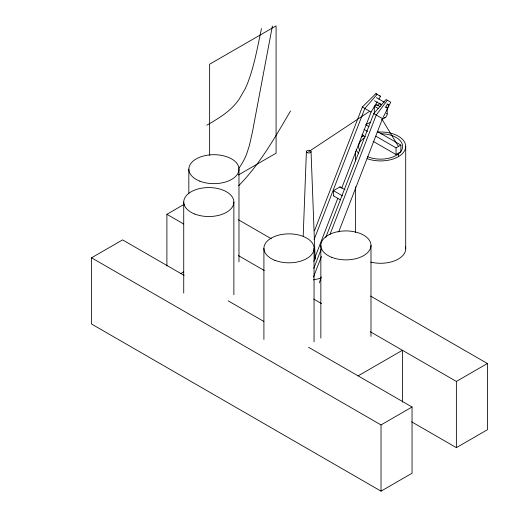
<?xml version="1.0" encoding="UTF-8"?>
<svg xmlns="http://www.w3.org/2000/svg" width="517" height="517" viewBox="0 0 517 517"><rect width="100%" height="100%" fill="white"/><g stroke="black" fill="none" stroke-linecap="round" stroke-linejoin="round"><path stroke-width="0.78" d="M340.406 199.846L333.491 195.853L333.491 190.657L340.063 186.85L344.91 189.649M340.063 187.503L340.063 186.85M303.188 236.243L306.394 151.636M272.388 26.024L252.374 132.307L249.356 145.658L246.641 154.04A38.613 22.296 -60 0 1 238.809 168.374M261.466 28.532C257.537 47.002 254.338 65.814 247.488 83.489A56.78 32.784 -60 0 1 244.929 89.228L239.313 98.941A36.92 21.313 -60 0 1 235.073 104.395C227.299 113.294 216.959 119.343 206.839 125.198M319.357 282.831L321.283 276.899M314.452 230.847L362.339 107.019L375.885 93.642L380.538 96.33L378.896 99.064M314.084 239.649L364.821 108.447L377.126 94.359L375.885 93.642M314.653 258.242L337.775 198.347M341.634 188.362L371.09 112.06L377.255 101.804M313.806 268.336L321.225 249.181M325.794 237.393L373.759 113.611L386.07 99.522L390.729 102.211L382.509 118.651L338.661 231.991M313.431 277.138L321.425 256.51M329.988 234.401L376.24 115.039L387.311 100.24M290.554 110.916C275.231 137.011 260.122 163.947 238.718 185.648M308.72 151.636L369.112 111.646M333.491 195.853L333.898 195.613M308.552 347.262L412.055 407.015L412.055 473.236L381.029 491.15L91.554 324.023L91.554 257.802L122.581 239.888L184.11 275.412M166.901 265.99L166.901 214.303L184.136 204.351M238.318 175.011L276.078 153.206L276.078 25.85L209.643 64.205L209.643 155.294M374.314 113.533L374.314 106.211L376.822 104.764A1.816 1.047 -60 0 0 378.082 105.216A1.816 1.047 -60 0 0 379.342 103.31L379.652 103.129M381.85 119.569L384.952 117.779A3.134 1.809 -60 0 0 387.168 113.94L387.168 108.311M375.891 136.21L396.054 147.849L400.882 145.064L400.882 151.765L396.054 154.557L373.112 141.309M180.827 273.519L183.6 271.916M358.107 375.872L402.426 350.28L402.426 402.161M91.554 257.802L381.029 424.929L412.055 407.015M370.321 331.746L456.375 381.43L487.395 363.516L487.395 429.737L456.375 447.651L411.622 421.814M365.849 124.571L370.107 122.445M313.347 279.865L320.734 278.32L320.113 277.965M376.35 97.629L384.325 102.237M386.981 103.775L388.312 104.537A1.816 1.047 -60 0 1 387.698 107.368A1.816 1.047 -60 0 1 386.154 106.412A1.816 1.047 -60 0 1 388.312 104.537M379.342 103.31L379.672 103.503M380.008 103.697L380.667 104.079M381.003 104.272L381.669 104.654M374.502 100.763L381.811 104.983M385.133 106.903L386.464 107.672M376.822 104.764L380.15 106.683M374.314 106.211L378.638 108.706M386.503 113.559L387.168 113.94M384.286 117.391L384.952 117.779M362.339 107.019L371.09 112.06M373.759 113.611L382.509 118.651M366.126 124.991L368.905 126.6M377.248 131.415L400.882 145.064M364.071 129.386L367.548 131.396M361.99 134.892L365.467 136.895M333.491 190.657L342.487 195.853M238.479 219.803L271.341 238.776M370.631 296.099L487.395 363.516M166.901 214.303L183.677 223.99M238.408 255.585L264.232 270.494M313.735 299.078L321.464 303.537M228.159 300.842L263.883 321.471M379.304 95.613L380.538 96.33M381.979 119.181L398.471 146.46M311.047 151.636L315.118 258.81M456.375 381.43L456.375 447.651M405.703 146.447L405.703 248.8M398.471 153.161L398.471 156.748M396.054 147.849L396.054 154.557M381.029 424.929L381.029 491.15M370.993 245.394L370.993 336.464M363.012 134.847L363.012 136.281M355.56 151.287L355.56 160.955M355.56 186.747L355.56 232.682M320.85 245.394L320.85 338.073M314.052 248.341L314.052 341.827M263.909 248.341L263.909 339.411M238.977 169.175L238.977 261.854M233.871 202.05L233.871 294.735M188.834 169.175L188.834 193.352M183.729 202.05L183.729 293.12M405.444 246.745A25.068 14.476 0 0 1 395.893 260.284A25.068 14.476 0 0 1 370.76 262.106M377.656 132.074A25.068 14.476 0 0 1 405.063 149.697A25.068 14.476 0 0 1 367.076 158.629M358.624 153.387A25.068 14.476 0 0 1 356.135 149.529M361.68 136.973A25.068 14.476 0 0 1 362.902 136.217M380.628 133.754A21.992 12.699 0 0 1 401.496 150.46A21.992 12.699 0 0 1 367.451 156.612M360.026 150.886A21.992 12.699 0 0 1 364.013 138.136M314.536 257.272A6.391 3.69 0 0 1 313.554 261.227M199.853 181.163A25.068 14.476 0 0 0 238.912 170.209A25.068 14.476 0 0 0 202.955 156.153A25.068 14.476 0 0 0 199.853 181.163M194.747 214.038A25.068 14.476 0 0 0 233.807 203.084A25.068 14.476 0 0 0 197.849 189.035A25.068 14.476 0 0 0 194.747 214.038M274.928 260.329A25.068 14.476 0 0 0 313.987 249.375A25.068 14.476 0 0 0 278.023 235.319A25.068 14.476 0 0 0 274.928 260.329M331.869 257.382A25.068 14.476 0 0 0 370.928 246.428A25.068 14.476 0 0 0 334.964 232.372A25.068 14.476 0 0 0 331.869 257.382M307.356 152.722A2.327 1.344 0 0 0 311.034 151.772A2.327 1.344 0 0 0 307.77 150.408A2.327 1.344 0 0 0 307.356 152.722"/></g></svg>
